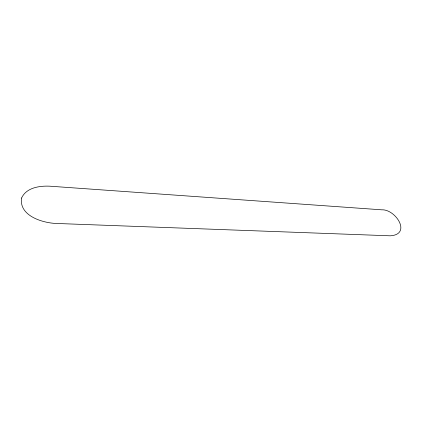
<?xml version="1.0" encoding="UTF-8"?>
<svg xmlns="http://www.w3.org/2000/svg" width="422" height="422" viewBox="0 0 422 422"><rect width="100%" height="100%" fill="white"/><g stroke="black" fill="none" stroke-linecap="round" stroke-linejoin="round"><path stroke-width="0.63" d="M21.569 198.034C18.9 215.447 41.477 222.568 55.087 223.412L390.313 235.814C412.067 234.352 395.53 209.043 381.789 209.824L49.749 186.186C39.489 185.727 26.343 187.574 21.569 198.034"/></g></svg>
